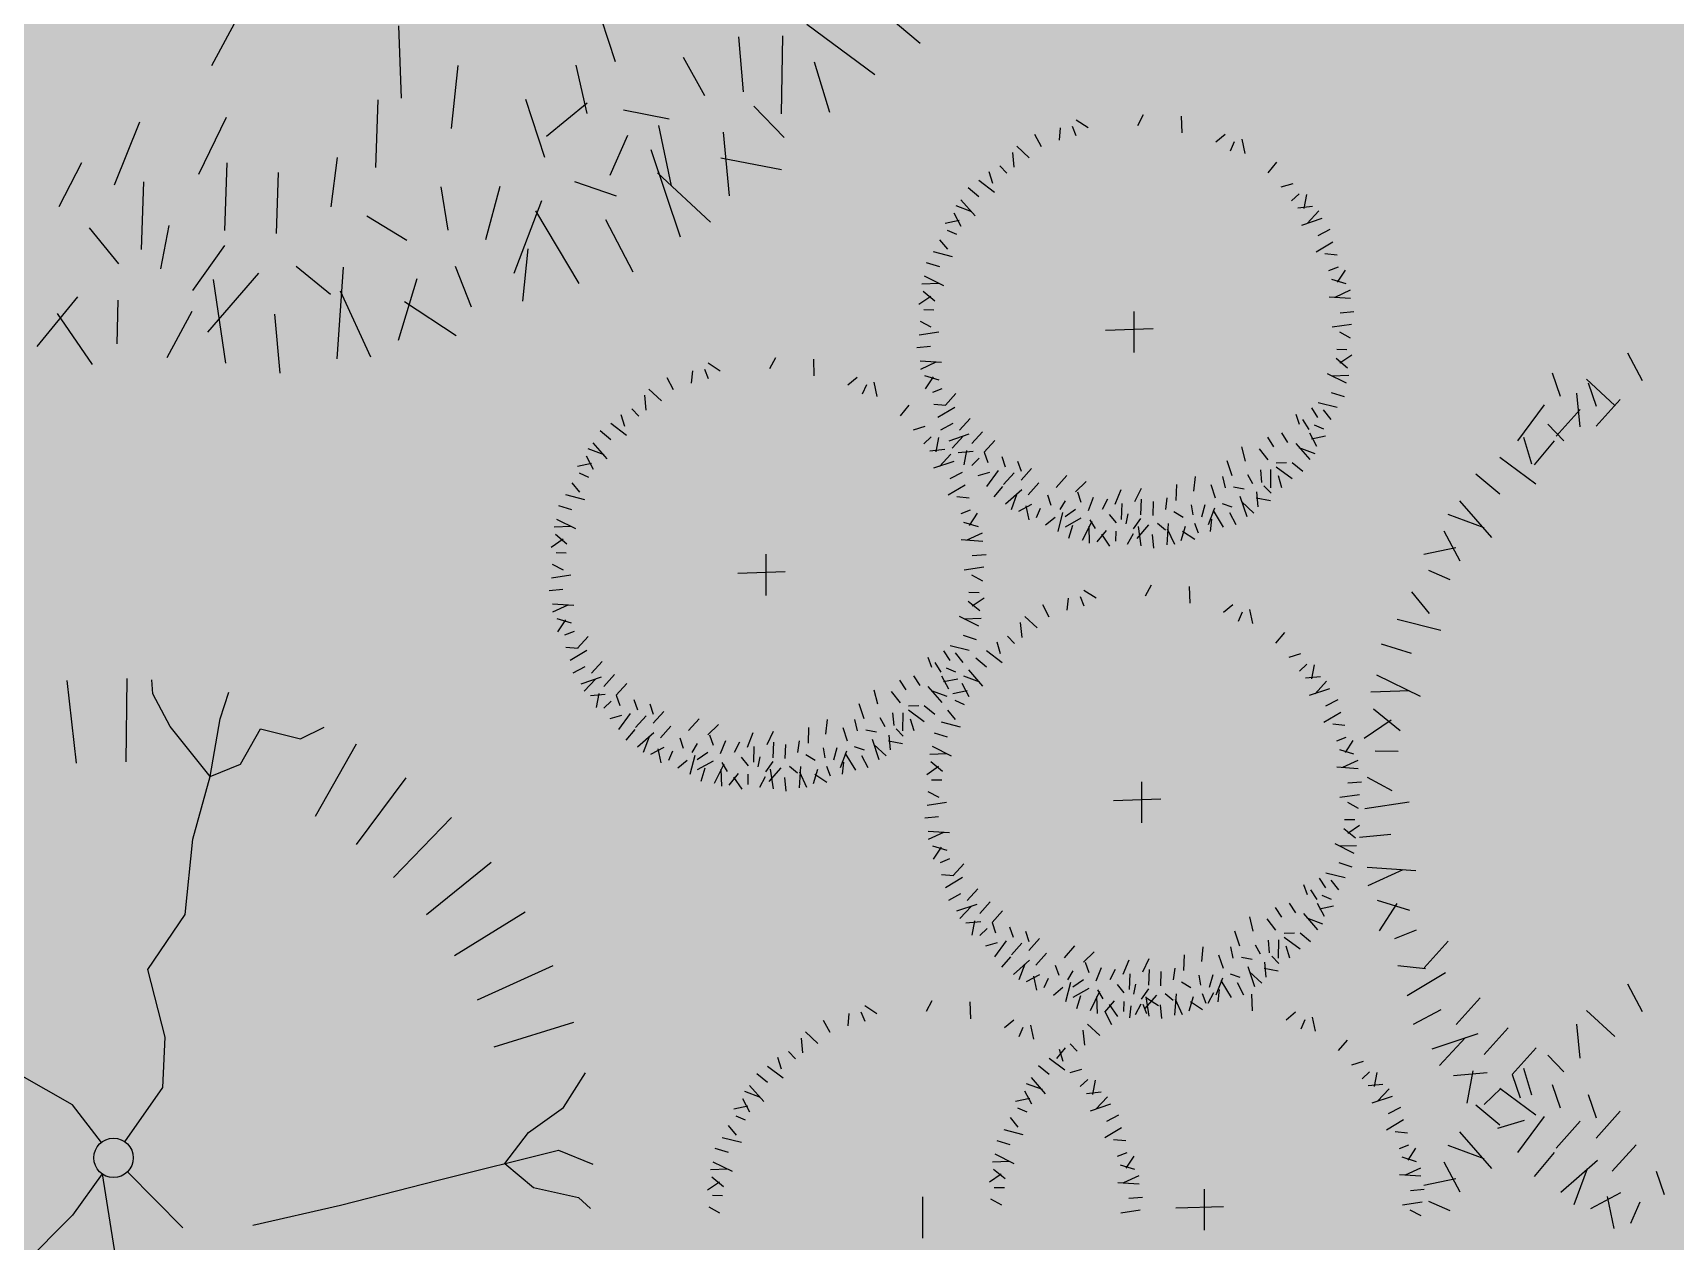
# Model space of a CAD drawing. Header units: millimetres. Extents: x 216896 to 446004, y 63591 to 243769.
# Drawn here: x 310579 to 312055, y 201719 to 202805 of the extents above; entities that cross this region are included whole.
import ezdxf

# ---------------------------------------------------------------- set-up
doc = ezdxf.new("R2010")
doc.units = ezdxf.units.MM
for name, color, linetype, true_color in [('green', 7, 'Continuous', 0x45e718), ('shadov', 7, 'Continuous', 0x2a3c34), ('trees', 7, 'Continuous', 0x547000)]:
    doc.layers.add(name, color=color, linetype=linetype, true_color=true_color)
doc.layers.add('Stone', color=167, linetype='Continuous', lineweight=0)

# ---------------------------------------------------------------- blocks, each defined once
blk = doc.blocks.new('arbor2')
at = {"color": 0}
for p, q in [((-0.06985, -0.29207), (-0.05269, -0.27386)), ((0.02085, -0.2967), (0.01319, -0.33035)), ((-0.11012, -0.3092), (-0.12953, -0.33497)), ((0.11439, -0.30765), (0.11609, -0.33986)), ((-0.06967, -0.3177), (-0.08934, -0.34047)), ((-0.14175, -0.32061), (-0.1576, -0.33808)), ((0.00227, -0.32822), (-0.00715, -0.35907)), ((0.04319, -0.32237), (0.0325, -0.3505)), ((-0.11549, -0.337), (-0.12491, -0.36784)), ((-0.07495, -0.33855), (-0.08438, -0.3694)), ((0.0975, -0.33672), (0.09658, -0.36029)), ((0.17584, -0.34367), (0.17118, -0.36952)), ((-0.14613, -0.35146), (-0.13714, -0.37173)), ((-0.05247, -0.34928), (-0.06087, -0.37709)), ((-0.02355, -0.34976), (-0.03247, -0.37159)), ((0.07016, -0.34616), (0.07178, -0.37516)), ((0.14787, -0.34621), (0.15296, -0.36655)), ((0.19618, -0.34875), (0.18601, -0.38435)), ((0.20877, -0.34628), (0.23383, -0.37782)), ((0.24236, -0.34598), (0.25855, -0.36893)), ((0.07527, -0.36571), (0.0981, -0.35545)), ((-0.10926, -0.36026), (-0.11845, -0.37912)), ((0.11397, -0.36317), (0.13389, -0.37291)), ((0.20759, -0.36458), (0.20834, -0.3896)), ((0.12814, -0.37455), (0.12648, -0.40389)), ((-0.18471, -0.39961), (-0.15985, -0.38183)), ((-0.0862, -0.37629), (-0.10639, -0.3931)), ((-0.01711, -0.38024), (-0.00173, -0.39621)), ((0.02054, -0.37591), (0.01836, -0.39676)), ((0.09982, -0.39149), (0.11279, -0.37528)), ((0.17438, -0.3774), (0.18439, -0.39559)), ((-0.16157, -0.4147), (-0.17127, -0.38696)), ((-0.14189, -0.3882), (-0.14767, -0.40815)), ((-0.09557, -0.39053), (-0.10014, -0.43054)), ((0.0477, -0.38308), (0.03447, -0.40578)), ((0.08263, -0.38994), (0.10001, -0.40167)), ((0.12157, -0.38472), (0.12433, -0.42838)), ((0.15216, -0.41574), (0.15717, -0.38559)), ((-0.07389, -0.39327), (-0.10456, -0.414)), ((-0.05572, -0.39468), (-0.0434, -0.41165)), ((0.06507, -0.39482), (0.04334, -0.42479)), ((0.14019, -0.42544), (0.12181, -0.39623)), ((0.1792, -0.41005), (0.15272, -0.39729)), ((-0.10934, -0.40263), (-0.1265, -0.42084)), ((-0.03427, -0.40081), (-0.04843, -0.44221)), ((0.061, -0.39867), (0.07209, -0.43739)), ((-0.0716, -0.41406), (-0.07638, -0.44174)), ((-0.03265, -0.44556), (-0.03846, -0.41153)), ((0.01732, -0.41425), (0.01961, -0.4349)), ((0.09215, -0.41124), (0.09833, -0.43864)), ((-0.01788, -0.44118), (-0.00172, -0.41524)), ((0.05291, -0.41513), (0.04402, -0.43852)), ((0.00928, -0.44626), (-0.0103, -0.42435))]:
    blk.add_line(p, q, dxfattribs=at)

msp = doc.modelspace()

# ---------------------------------------------------------------- hatches: boundary and pattern name
at = {"layer": 'shadov', "ltscale": 0.1}
h = msp.add_hatch(dxfattribs=at)
h.set_pattern_fill('DOTS', color=256, scale=0.001)
h.paths.add_polyline_path([(301407.1, 217899.8), (312801.2, 225349), (312801.2, 212348), (312876.2, 207772.5), (312801.2, 178300), (309333.4, 178300), (309333.4, 168225), (331284.9, 168225), (319890.8, 160775.8), (297939.4, 160775.8), (297939.4, 170850.8), (301375.7, 173101.6)])
at = {"layer": 'Stone', "lineweight": 0}
h = msp.add_hatch(dxfattribs=at)
h.set_pattern_fill('GRAVEL,_O', color=256, scale=75, angle=30)
h.set_pattern_definition([(258.0128, (293194.72, 204320.65), (-4625.7278, -22468.0303), [256.29, -25372.875]), (214.9697, (293141.49, 204069.95), (18844.87948, 13079.78524), [439.804, -43540.5]), (162.5104, (292781.09, 203817.88), (26975.2822, -8622.587), [310.11, -30701.025]), (297.2737, (292375.8, 203033.96), (-17400.22264, 33948.05313), [400.504, -39649.8]), (322.8337, (292559.33, 202677.98), (-19678.9219, 15034.83847), [392.725, -38879.85]), (27.2737, (292872.28, 202440.72), (-33948.05313, -17400.22264), [400.504, -39649.8]), (67.6942, (293228.26, 202624.25), (-11922.14117, -28880.27706), [529.645, -52434.825]), (102.2553, (293429.29, 203114.26), (-9406.53422, 42962.64854), [500.04, -49503.975]), (151.4296, (293323.15, 203602.905), (-25580.716, 13827.09193), [401.86, -39784.125]), (205.2364, (292970.22, 203795.09), (19100.0391, 8827.7289), [458.785, -22480.425]), (252.3974, (292555.224, 203599.486), (-9319.85496, -29577.53907), [593.31, -58737.6]), (168.8141, (294018.6, 203960.43), (-17263.4326, 3231.1594), [202.5, -20047.95]), (201.4692, (293819.95, 203999.72), (23352.0912, 9082.916), [385.26, -38140.95]), (255, (293461.4, 203858.7), (952.5, -1649.78), [269.41, -2424.67]), (233.1986, (293231.63, 203990), (6343.9114, 8062.0873), [145.08, -14362.95]), (321.8014, (293144.72, 203873.84), (-4507.2814, 3996.8377), [205.17, -10053.6]), (60.9638, (293305.96, 203746.96), (3044.3285, 6157.0563), [333.24, -10774.73]), (191.565, (293467.7, 204038.3), (4252.057, 255.225), [240.97, -5783.17]), (46.3895, (292187.85, 203321.39), (13640.299, 14474.33014), [337.566, -33419.1]), (100.3462, (292420.69, 203565.8), (3878.39, -21957.52606), [283.2, -28036.65]), (323.1986, (293277.2, 204368.28), (-8062.0873, 6343.9114), [290.16, -14217.9]), (13.6105, (293509.54, 204194.46), (-19355.2871, -4575.68037), [337.566, -33419.1]), (9.444, (292778.4, 202298.53), (-10153.8999, -1462.9531), [325.53, -15950.775]), (324.7751, (293099.52, 202351.94), (-18726.3679, 13385.065), [272.754, -27002.7]), (96.8014, (294246.2, 202728.02), (-1462.9448, 10153.9281), [290.16, -14217.9]), (47.354, (294211.84, 203016.14), (-17637.12603, -18981.6043), [319.34, -31614.3]), (99.444, (293437.81, 202261.3), (1462.9531, -10153.8999), [162.76, -16113.6]), (131.3099, (294147.2, 202670.87), (-5459.758, 5646.597), [97.14, -9616.5]), (195.9638, (294083.1, 202743.84), (5901.837, 1207.7265), [392.73, -7461.79]), (216.009, (293705.51, 202635.82), (15545.26184, 11174.7605), [363.95, -36031.05]), (333.69, (293391.7, 203598.5), (-3554.777, 2347.053), [274.74, -6593.84]), (23.1572, (293637.97, 203476.71), (29951.25283, 12892.93513), [479.67, -47487]), (90.9454, (294079, 203665.34), (68.3859, -15358.4124), [196.13, -19417.05]), (120, (294075.8, 203861.4), (-2602.28, 697.28), [114.3, -1790.7]), (150.2564, (293643.94, 202666.27), (13266.5962, -7738.451), [264.65, -26200.425]), (78.0128, (293414.16, 202797.57), (4625.7278, 22468.0303), [512.58, -25116.6]), (30, (293520.6, 203299), (697.28, 2602.28), [495.3, -1409.7]), (355.3048, (293949.56, 203546.62), (-23165.256, 2023.46636), [301.21, -29819.475]), (284.0546, (294249.76, 203521.97), (2160.2265, -7551.6317), [277.37, -13591.275]), (237.646, (294317.12, 203252.9), (-21820.7725, -34595.28796), [451.61, -44709.375]), (205.4261, (294075.44, 202871.4), (-22399.61946, -10732.73244), [477.77, -47299.35]), (205.4261, (294075.44, 202871.4), (-22399.61946, -10732.73244), [477.77, -47299.35])])
h.paths.add_polyline_path([(298740.9, 216074), (298740.9, 219573.5), (296423.5, 219573.5), (292959.4, 217573.5), (301959.4, 201985.1), (311983.5, 207772.5), (311983.5, 216074)])
edge = h.paths.add_edge_path(flags=16)
edge.add_line((299617, 210425), (299617, 210425))
edge.add_line((299617, 210425), (299533.3, 210293.2))
edge.add_line((299533.3, 210293.2), (299395.4, 210189.4))
edge.add_line((299395.4, 210189.4), (299164.9, 210115.8))
edge.add_line((299164.9, 210115.8), (298917.4, 210134.7))
edge.add_line((298917.4, 210134.7), (298745.5, 210229.1))
edge.add_line((298745.5, 210229.1), (298657.9, 210304.6))
edge.add_line((298657.9, 210304.6), (298570.9, 210423.5))
edge.add_line((298570.9, 210423.5), (298501.4, 210598.7))
edge.add_line((298501.4, 210598.7), (298490.2, 210784))
edge.add_line((298490.2, 210784), (298522.5, 210935.3))
edge.add_line((298522.5, 210935.3), (298606.3, 211097.6))
edge.add_line((298606.3, 211097.6), (298758.2, 211233.6))
edge.add_line((298758.2, 211233.6), (298933.7, 211312.1))
edge.add_line((298933.7, 211312.1), (299124, 211336.2))
edge.add_line((299124, 211336.2), (299313.1, 211295.9))
edge.add_line((299313.1, 211295.9), (299430.9, 211234.9))
edge.add_line((299430.9, 211234.9), (299509.9, 211167))
edge.add_line((299509.9, 211167), (299599.9, 211071.4))
edge.add_line((299599.9, 211071.4), (299617, 211025))
edge.add_line((299617, 211025), (302569.4, 212729.6))
edge.add_line((302569.4, 212729.6), (303536.7, 211228.2))
edge.add_arc((303862.2, 210724.2), 600, 30, 122.8622, ccw=False)
edge.add_line((304381.9, 211024.2), (307334.3, 212728.7))
edge.add_line((307334.3, 212728.7), (308301.4, 211228.5))
edge.add_arc((308626.5, 210724.2), 600, -150.0005, 122.8086, ccw=False)
edge.add_line((308106.9, 210424.2), (305520.8, 210424.2))
edge.add_line((305520.8, 210424.2), (302620.4, 208749.6))
edge.add_line((302620.4, 208749.6), (301653, 210425))
edge.add_line((301653, 210425), (299617, 210425))

# ---------------------------------------------------------------- linework, layer by layer
at = {"layer": 'green'}
for p, q in [((311516.6, 202726.6), (311527.4, 202719.5)), ((311572, 202721.5), (311577.2, 202731.2)), ((311611.1, 202729.9), (311611.7, 202714.7)), ((311485.4, 202702.2), (311479.6, 202713.2)), ((311501.6, 202708.3), (311502.7, 202719.3)), ((311516.8, 202712), (311513.5, 202720.5)), ((311642.1, 202706.7), (311650.6, 202713.7)), ((311459.4, 202697.3), (311460.7, 202683.9)), ((311463.3, 202702.8), (311474.5, 202692.5)), ((311655.4, 202698.6), (311659.1, 202707)), ((311665.5, 202709), (311668.2, 202696.3)), ((311454.3, 202678.5), (311447.9, 202685.1)), ((311689.3, 202678.9), (311697.2, 202688.4)), ((311443.2, 202661.3), (311429, 202671.9)), ((311441.6, 202669.2), (311438.5, 202679.8)), ((311701.1, 202666.3), (311711.7, 202669.4)), ((311425.8, 202640.2), (311413.1, 202654.7)), ((311429, 202657.4), (311419.5, 202665.3)), ((311710.4, 202653.6), (311717, 202660)), ((311723.7, 202659.4), (311721.3, 202646.7)), ((311406.8, 202642.9), (311413.1, 202631)), ((311408.4, 202649.5), (311422.6, 202644.2)), ((311729.2, 202648.5), (311715.8, 202647.2)), ((311719.5, 202632), (311737.7, 202638.2)), ((311734.7, 202644.6), (311724.4, 202633.4)), ((311398.9, 202633.6), (311411.6, 202636.3)), ((311409.3, 202623.5), (311401, 202627.2)), ((311734.1, 202622.5), (311745.1, 202628.3)), ((311401.2, 202610.2), (311394.2, 202618.7)), ((311732.3, 202607.9), (311747.5, 202617)), ((311394, 202594.4), (311382.2, 202598)), ((311405.6, 202603.5), (311388.5, 202607.8)), ((311740.2, 202606.3), (311751.2, 202605.2)), ((311743.9, 202591.1), (311752.4, 202594.4)), ((311378, 202579.2), (311393.2, 202579.8)), ((311397.6, 202577.3), (311380.4, 202585.9)), ((311759.4, 202579.2), (311746.5, 202583.1)), ((311758.5, 202591.3), (311751.4, 202580.5)), ((311375.3, 202560.9), (311386, 202568.2)), ((311379.1, 202572.5), (311389.5, 202563.9)), ((311744.1, 202567.6), (311763.3, 202566.3)), ((311762.9, 202573.4), (311749.1, 202567)), ((311388.8, 202555.6), (311379.7, 202555.8)), ((311568.4, 202554.4), (311568.4, 202517.5)), ((311754, 202553.2), (311766.3, 202554.4)), ((311393.1, 202535.6), (311375.6, 202533)), ((311386.4, 202540.1), (311376.7, 202545.3)), ((311585.8, 202538.6), (311543.1, 202537.3)), ((311746.7, 202540.4), (311764.2, 202543)), ((311753.4, 202535.9), (311763.1, 202530.7)), ((311385.8, 202522.8), (311373.5, 202521.6)), ((311751, 202520.4), (311760.1, 202520.2)), ((311185.9, 202508.2), (311196.7, 202501.1)), ((311241.3, 202503.2), (311246.5, 202512.9)), ((311280.4, 202511.5), (311280.9, 202496.4)), ((311395.7, 202508.4), (311376.5, 202509.7)), ((311376.9, 202502.6), (311390.7, 202509)), ((311760.7, 202503.5), (311750.3, 202512.1)), ((311764.5, 202515.1), (311753.8, 202507.8)), ((311154.7, 202483.9), (311148.9, 202494.8)), ((311170.9, 202490), (311172, 202501)), ((311186.1, 202493.7), (311182.8, 202502.2)), ((311311.3, 202488.4), (311319.9, 202495.4)), ((311334.8, 202490.7), (311337.5, 202478)), ((311380.4, 202496.8), (311393.3, 202492.9)), ((311381.3, 202484.7), (311388.4, 202495.5)), ((311742.2, 202498.7), (311759.4, 202490.1)), ((311761.8, 202496.8), (311746.6, 202496.2)), ((311128.6, 202479), (311129.9, 202465.6)), ((311132.6, 202484.5), (311143.8, 202474.1)), ((311324.7, 202480.2), (311328.4, 202488.6)), ((311395.9, 202484.9), (311387.4, 202481.6)), ((311408.6, 202480.6), (311399.1, 202470)), ((311745.8, 202481.6), (311757.6, 202478)), ((311110.9, 202450.9), (311107.7, 202461.5)), ((311123.6, 202460.1), (311117.2, 202466.7)), ((311358.6, 202460.6), (311366.5, 202470.1)), ((311399.6, 202469.7), (311388.6, 202470.8)), ((311407.5, 202468.1), (311392.3, 202459)), ((311714, 202462.1), (311717.2, 202452.9)), ((311728.1, 202467.7), (311733.7, 202459)), ((311734.2, 202472.5), (311751.3, 202468.2)), ((311738.6, 202465.8), (311745.6, 202457.3)), ((311098.2, 202439), (311088.7, 202447)), ((311112.5, 202443), (311098.2, 202453.5)), ((311370.4, 202447.9), (311381, 202451.1)), ((311405.7, 202453.5), (311394.7, 202447.7)), ((311421.3, 202458.2), (311411.8, 202447.6)), ((311432.3, 202446.3), (311422.8, 202435.8)), ((311720.2, 202457.1), (311725.8, 202448.4)), ((311730.5, 202452.5), (311738.9, 202448.8)), ((311095.1, 202421.9), (311082.4, 202436.4)), ((311379.7, 202435.3), (311386.3, 202441.6)), ((311393, 202441.1), (311390.6, 202428.3)), ((311420.3, 202444), (311402.1, 202437.8)), ((311405.1, 202431.4), (311415.4, 202442.6)), ((311443.4, 202438.4), (311433.9, 202427.9)), ((311665.4, 202432.8), (311668.6, 202419.9)), ((311688.6, 202441.3), (311694.2, 202432.6)), ((311701.2, 202445.3), (311706.8, 202436.5)), ((311714, 202435.8), (311726.7, 202421.3)), ((311731.4, 202426.5), (311717.2, 202431.8)), ((311733, 202433.1), (311726.7, 202445)), ((311740.9, 202442.4), (311728.3, 202439.7)), ((311068.2, 202415.3), (311080.8, 202417.9)), ((311076.1, 202424.5), (311082.4, 202412.7)), ((311077.7, 202431.1), (311091.9, 202425.9)), ((311398.5, 202430.2), (311385.1, 202428.9)), ((311388.8, 202413.7), (311407, 202419.8)), ((311404, 202426.2), (311393.7, 202415.1)), ((311410.6, 202427.5), (311424, 202428.8)), ((311416.1, 202416.6), (311418.5, 202429.3)), ((311429.4, 202422.4), (311422.8, 202416)), ((311433.9, 202427.9), (311437.1, 202418.6)), ((311449.7, 202423.9), (311452.9, 202414.7)), ((311464, 202419.9), (311467.1, 202410.7)), ((311652.1, 202420.3), (311656.5, 202406.8)), ((311681.1, 202431), (311689, 202421)), ((311696.6, 202418.4), (311705.9, 202418.5)), ((311710.8, 202418.6), (311720.3, 202410.7)), ((311078.6, 202405.2), (311070.2, 202408.9)), ((311403.4, 202404.2), (311414.4, 202409.9)), ((311438.7, 202409.7), (311428.1, 202406.6)), ((311446.6, 202411.3), (311436, 202397.1)), ((311460.8, 202409.4), (311451.3, 202398.8)), ((311476.6, 202413.3), (311467.1, 202402.8)), ((311508.3, 202406.8), (311498.8, 202396.2)), ((311623.5, 202406), (311622.2, 202392.8)), ((311648.2, 202406.1), (311650.5, 202395.9)), ((311670.7, 202407.8), (311675.2, 202399.7)), ((311682.3, 202412), (311683.3, 202400.5)), ((311691.5, 202412.2), (311691.3, 202395.9)), ((311696.6, 202414.7), (311710.8, 202404.1)), ((311698.2, 202406.8), (311701.3, 202396.2)), ((311074.9, 202385.1), (311057.7, 202389.4)), ((311070.4, 202391.8), (311063.5, 202400.4)), ((311401.6, 202389.5), (311416.8, 202398.6)), ((311409.5, 202388), (311420.5, 202386.8)), ((311450.5, 202397.1), (311442.6, 202387.6)), ((311467.7, 202393.9), (311453.2, 202381.2)), ((311458.4, 202376.5), (311463.7, 202390.7)), ((311483, 202400.2), (311473.5, 202389.6)), ((311490.9, 202389.6), (311494, 202380.4)), ((311525.7, 202401.5), (311516.2, 202392.2)), ((311517.8, 202392.2), (311521, 202383)), ((311532, 202387), (311527.3, 202375.1)), ((311556.8, 202394.1), (311551.5, 202380.9)), ((311575, 202395.1), (311569.2, 202383.2)), ((311606.8, 202398.8), (311606.3, 202384.6)), ((311637.7, 202398.9), (311641.7, 202386.8)), ((311658.2, 202396.7), (311667.8, 202394.8)), ((311663.9, 202388.4), (311670.1, 202370.2)), ((311680.4, 202378.7), (311679.1, 202392.1)), ((311685.5, 202397.5), (311691.9, 202390.9)), ((311063.3, 202376), (311051.5, 202379.7)), ((311413.2, 202372.7), (311421.7, 202376.1)), ((311427.7, 202373), (311420.6, 202362.1)), ((311465, 202374.9), (311476.9, 202381.2)), ((311474.3, 202367), (311471.6, 202379.7)), ((311484.4, 202377.4), (311480.7, 202369)), ((311504.4, 202373.7), (311500.1, 202356.6)), ((311506.7, 202384.3), (311502, 202376.4)), ((311516.2, 202376.4), (311506.7, 202369.8)), ((311544.7, 202385.7), (311539.9, 202376.4)), ((311557.7, 202381.7), (311557.2, 202367.5)), ((311563, 202372.5), (311561.3, 202363.4)), ((311575.1, 202385.6), (311574.6, 202371.5)), ((311585.9, 202383.6), (311585.5, 202370.9)), ((311598.2, 202386.7), (311596.9, 202376.4)), ((311604.5, 202374.5), (311612.8, 202369.5)), ((311620, 202380.6), (311621.4, 202371.5)), ((311632.3, 202380.7), (311629.3, 202369.5)), ((311641, 202377.7), (311635.2, 202362.5)), ((311639.8, 202375.6), (311648.9, 202360.4)), ((311648, 202381.7), (311656.7, 202378.7)), ((311654.4, 202373.8), (311660.2, 202362.8)), ((311676.5, 202373.2), (311665.3, 202383.5)), ((311691.3, 202384.2), (311678.6, 202386.6)), ((311047.3, 202360.8), (311062.5, 202361.4)), ((311066.9, 202359), (311049.7, 202367.5)), ((311428.7, 202360.8), (311415.8, 202364.7)), ((311497.7, 202369.3), (311489.2, 202362.3)), ((311521, 202368.5), (311506.7, 202360.6)), ((311513.5, 202362.1), (311509.9, 202350.3)), ((311530.6, 202365.7), (311522, 202348.5)), ((311528.7, 202346.1), (311528.2, 202361.3)), ((311528.9, 202367.2), (311533.6, 202359.3)), ((311535.4, 202347.2), (311544, 202357.6)), ((311546.3, 202372), (311552.5, 202364.5)), ((311574.6, 202368.3), (311568, 202358.9)), ((311581.8, 202362.5), (311571.1, 202350.2)), ((311572.3, 202361.2), (311574.9, 202343.7)), ((311589.7, 202364), (311596.9, 202358.2)), ((311599.5, 202363.8), (311598.2, 202344.6)), ((311605.3, 202345), (311598.9, 202358.8)), ((311611.1, 202348.5), (311615, 202361.4)), ((311623, 202364), (311626.3, 202355.5)), ((311638.2, 202367.7), (311637.1, 202356.7)), ((311044.6, 202342.6), (311055.3, 202349.9)), ((311048.4, 202354.1), (311058.8, 202345.6)), ((311413.4, 202349.3), (311432.6, 202348)), ((311432.2, 202355.1), (311418.4, 202348.7)), ((311547, 202343.4), (311539.7, 202354.1)), ((311552.3, 202356.9), (311552.1, 202347.8)), ((311567.8, 202354.5), (311562.6, 202344.8)), ((311585.1, 202353.9), (311586.3, 202341.6)), ((311623.2, 202349.4), (311612.4, 202356.5)), ((311058.1, 202337.2), (311049, 202337.4)), ((311237.7, 202336.1), (311237.7, 202299.2)), ((311423.3, 202334.9), (311435.6, 202336)), ((311062.4, 202317.3), (311044.9, 202314.7)), ((311055.7, 202321.8), (311046, 202327)), ((311255.1, 202320.3), (311212.4, 202319)), ((311416, 202322), (311433.5, 202324.7)), ((311422.7, 202317.6), (311432.4, 202312.3)), ((311055.1, 202304.4), (311042.8, 202303.3)), ((311420.3, 202302.1), (311429.4, 202301.9)), ((311523.6, 202304), (311534.5, 202296.9)), ((311579, 202298.9), (311584.3, 202308.6)), ((311618.1, 202307.3), (311618.7, 202292.1)), ((311065, 202290.1), (311045.8, 202291.4)), ((311046.2, 202284.3), (311060, 202290.6)), ((311430, 202285.2), (311419.6, 202293.7)), ((311433.8, 202296.7), (311423.1, 202289.5)), ((311492.4, 202279.6), (311486.7, 202290.6)), ((311508.6, 202285.8), (311509.8, 202296.7)), ((311523.9, 202289.4), (311520.6, 202298)), ((311649.1, 202284.2), (311657.6, 202291.1)), ((311662.5, 202276), (311666.1, 202284.4)), ((311672.6, 202286.4), (311675.2, 202273.8)), ((311049.7, 202278.5), (311062.6, 202274.6)), ((311050.6, 202266.4), (311057.7, 202277.2)), ((311411.4, 202280.4), (311428.7, 202271.8)), ((311431.1, 202278.5), (311415.9, 202277.9)), ((311466.4, 202274.7), (311467.7, 202261.3)), ((311470.4, 202280.2), (311481.5, 202269.9)), ((311065.2, 202266.6), (311056.6, 202263.3)), ((311077.9, 202262.3), (311068.4, 202251.7)), ((311403.4, 202254.2), (311420.6, 202249.9)), ((311415.1, 202263.3), (311426.9, 202259.6)), ((311448.7, 202246.7), (311445.5, 202257.2)), ((311461.3, 202255.9), (311455, 202262.5)), ((311696.3, 202256.4), (311704.2, 202265.8)), ((311068.8, 202251.4), (311057.9, 202252.5)), ((311076.8, 202249.8), (311061.6, 202240.7)), ((311090.5, 202239.8), (311081, 202229.3)), ((311383.3, 202243.8), (311386.5, 202234.6)), ((311397.4, 202249.3), (311403, 202240.6)), ((311407.9, 202247.5), (311414.9, 202239)), ((311436, 202234.8), (311426.5, 202242.7)), ((311450.2, 202238.7), (311436, 202249.3)), ((311708.2, 202243.7), (311718.7, 202246.9)), ((310663.2, 202224.6), (310662.2, 202149.7)), ((311075, 202235.1), (311064, 202229.4)), ((311089.6, 202225.7), (311071.3, 202219.5)), ((311101.6, 202228), (311092.1, 202217.4)), ((311370.5, 202226.9), (311376.1, 202218.2)), ((311389.5, 202238.8), (311395.1, 202230.1)), ((311402.3, 202214.8), (311396, 202226.7)), ((311399.8, 202234.1), (311408.1, 202230.5)), ((311415.4, 202226.9), (311429.7, 202221.6)), ((311432.8, 202217.7), (311420.2, 202232.2)), ((311717.4, 202231), (311724, 202237.4)), ((311736.2, 202226), (311722.9, 202224.7)), ((311730.7, 202236.8), (311728.3, 202224.1)), ((310609.1, 202222.7), (310617.5, 202148.3)), ((310686.4, 202210.7), (310685.5, 202223.4)), ((310702.2, 202181.4), (310686.4, 202210.7)), ((310747.2, 202188.2), (310754.9, 202212.1)), ((311074.4, 202213.1), (311084.7, 202224.2)), ((311079.9, 202209.1), (311093.3, 202210.4)), ((311085.4, 202198.3), (311087.8, 202211)), ((311112.7, 202220.1), (311103.2, 202209.5)), ((311334.6, 202214.4), (311337.9, 202201.6)), ((311350.4, 202212.7), (311358.3, 202202.6)), ((311357.8, 202223), (311363.5, 202214.2)), ((311383.3, 202217.4), (311396, 202202.9)), ((311400.7, 202208.2), (311386.5, 202213.5)), ((311410.2, 202224), (311397.5, 202221.4)), ((311405.9, 202211.1), (311418.6, 202213.7)), ((311413.8, 202220.3), (311420.2, 202208.4)), ((311726.5, 202209.4), (311744.8, 202215.6)), ((311741.7, 202222), (311731.4, 202210.8)), ((311098.7, 202204), (311092.1, 202197.7)), ((311103.2, 202209.5), (311106.4, 202200.3)), ((311119, 202205.6), (311122.2, 202196.3)), ((311133.3, 202201.6), (311136.4, 202192.4)), ((311145.9, 202195), (311136.4, 202184.5)), ((311321.4, 202202), (311325.8, 202188.5)), ((311365.9, 202200), (311375.1, 202200.2)), ((311365.9, 202196.3), (311380.1, 202185.8)), ((311380.1, 202200.3), (311389.6, 202192.4)), ((311408.2, 202187.6), (311401.2, 202196.1)), ((311416.4, 202200.9), (311408, 202204.6)), ((311741.2, 202199.9), (311752.1, 202205.7)), ((310738.2, 202136.4), (310702.2, 202181.4)), ((310738.2, 202136.4), (310747.2, 202188.2)), ((310819.3, 202170.2), (310840.7, 202180.9)), ((311107.9, 202191.4), (311097.4, 202188.2)), ((311115.8, 202193), (311105.3, 202178.7)), ((311130.1, 202191.1), (311120.6, 202180.5)), ((311152.3, 202181.8), (311142.8, 202171.3)), ((311177.6, 202188.4), (311168.1, 202177.9)), ((311195, 202183.1), (311185.5, 202173.9)), ((311276.1, 202180.5), (311275.6, 202166.3)), ((311292.8, 202187.6), (311291.4, 202174.5)), ((311307, 202180.6), (311310.9, 202168.5)), ((311317.5, 202187.7), (311319.8, 202177.6)), ((311340, 202189.4), (311344.5, 202181.4)), ((311351.6, 202193.7), (311352.6, 202182.2)), ((311360.8, 202193.8), (311360.5, 202177.6)), ((311367.5, 202188.4), (311370.6, 202177.9)), ((311412.7, 202180.9), (311395.5, 202185.2)), ((311739.4, 202185.3), (311754.6, 202194.4)), ((311747.3, 202183.7), (311758.2, 202182.6)), ((310765.2, 202147.6), (310783.3, 202179.2)), ((310783.3, 202179.2), (310819.3, 202170.2)), ((310869.3, 202165.5), (310832.4, 202100.4)), ((311119.8, 202178.7), (311111.9, 202169.2)), ((311136.9, 202175.6), (311122.4, 202162.9)), ((311127.7, 202158.2), (311133, 202172.4)), ((311160.2, 202171.3), (311163.3, 202162)), ((311176, 202166), (311171.2, 202158.1)), ((311187.1, 202173.9), (311190.2, 202164.7)), ((311201.3, 202168.6), (311196.6, 202156.8)), ((311214, 202167.3), (311209.2, 202158.1)), ((311226.1, 202175.8), (311220.8, 202162.6)), ((311244.3, 202176.8), (311238.5, 202164.8)), ((311244.4, 202167.3), (311243.9, 202153.1)), ((311267.5, 202168.4), (311266.2, 202158.1)), ((311327.5, 202178.4), (311337.1, 202176.5)), ((311333.2, 202170.1), (311339.3, 202151.8)), ((311360.6, 202165.9), (311347.9, 202168.3)), ((311349.7, 202160.4), (311348.4, 202173.7)), ((311354.8, 202179.2), (311361.1, 202172.6)), ((311401, 202171.8), (311389.2, 202175.4)), ((311751, 202168.5), (311759.5, 202171.8)), ((311765.5, 202168.7), (311758.4, 202157.9)), ((311134.3, 202156.6), (311146.2, 202162.9)), ((311143.5, 202148.7), (311140.9, 202161.3)), ((311153.6, 202159.1), (311150, 202150.7)), ((311167, 202150.9), (311158.5, 202144)), ((311173.7, 202155.4), (311169.4, 202138.2)), ((311185.5, 202158.1), (311176, 202151.5)), ((311215.6, 202153.7), (311221.8, 202146.1)), ((311227, 202163.3), (311226.5, 202149.2)), ((311232.3, 202154.2), (311230.5, 202145.1)), ((311255.2, 202165.3), (311254.8, 202152.5)), ((311273.7, 202156.2), (311282.1, 202151.1)), ((311289.3, 202162.3), (311290.7, 202153.2)), ((311301.6, 202162.3), (311298.6, 202151.2)), ((311310.3, 202159.3), (311304.5, 202144.1)), ((311309, 202157.2), (311318.2, 202142)), ((311317.2, 202163.4), (311326, 202160.4)), ((311323.7, 202155.4), (311329.5, 202144.5)), ((311345.7, 202154.9), (311334.6, 202165.2)), ((311385.1, 202156.6), (311400.2, 202157.2)), ((311404.7, 202154.7), (311387.4, 202163.3)), ((311766.4, 202156.6), (311753.6, 202160.5)), ((311770, 202150.8), (311756.2, 202144.5)), ((310722.5, 202080.1), (310738.2, 202136.4)), ((310738.2, 202136.4), (310765.2, 202147.6)), ((311190.2, 202150.2), (311176, 202142.3)), ((311182.8, 202143.8), (311179.2, 202132)), ((311199.9, 202147.4), (311191.3, 202130.2)), ((311198, 202127.8), (311197.4, 202143)), ((311198.1, 202148.9), (311202.9, 202140.9)), ((311204.7, 202128.8), (311213.2, 202139.2)), ((311221.6, 202138.6), (311221.4, 202129.4)), ((311237.1, 202136.1), (311231.9, 202126.5)), ((311243.9, 202150), (311237.3, 202140.5)), ((311251.1, 202144.2), (311240.4, 202131.9)), ((311241.6, 202142.9), (311244.2, 202125.3)), ((311259, 202145.6), (311266.1, 202139.8)), ((311268.8, 202145.5), (311267.5, 202126.3)), ((311274.6, 202126.6), (311268.2, 202140.4)), ((311280.4, 202130.2), (311284.3, 202143)), ((311292.5, 202131.1), (311281.7, 202138.2)), ((311292.2, 202145.6), (311295.6, 202137.1)), ((311307.5, 202149.3), (311306.4, 202138.4)), ((311382.3, 202138.3), (311393, 202145.6)), ((311386.1, 202149.9), (311396.5, 202141.3)), ((311751.1, 202145), (311770.3, 202143.7)), ((310914.1, 202135.3), (310869.4, 202075.3)), ((311216.3, 202125.1), (311209, 202135.8)), ((311254.4, 202135.6), (311255.6, 202123.3)), ((311393.4, 202117.5), (311383.7, 202122.7)), ((311395.8, 202133), (311386.7, 202133.2)), ((311575.5, 202131.8), (311575.5, 202094.9)), ((311761, 202130.7), (311773.3, 202131.8)), ((311400.1, 202113), (311382.6, 202110.4)), ((311592.9, 202116), (311550.1, 202114.7)), ((311753.7, 202117.8), (311771.3, 202120.4)), ((311760.5, 202113.3), (311770.1, 202108.1)), ((310954.9, 202099.6), (310903, 202045.7)), ((311392.9, 202100.2), (311380.6, 202099)), ((311758, 202097.8), (311767.2, 202097.7)), ((311771.5, 202092.5), (311760.8, 202085.2)), ((310715.7, 202012.5), (310722.5, 202080.1)), ((311402.7, 202085.8), (311383.5, 202087.1)), ((311383.9, 202080), (311397.7, 202086.4)), ((311767.8, 202080.9), (311757.4, 202089.5)), ((311387.5, 202074.2), (311400.3, 202070.3)), ((311388.4, 202062.1), (311395.5, 202072.9)), ((311402.9, 202062.4), (311394.4, 202059)), ((311749.2, 202076.1), (311766.4, 202067.5)), ((311768.8, 202074.2), (311753.6, 202073.7)), ((310990.8, 202059.2), (310932.6, 202012.2)), ((311406.6, 202047.1), (311395.6, 202048.2)), ((311415.6, 202058), (311406.1, 202047.5)), ((311741.2, 202050), (311758.4, 202045.7)), ((311752.8, 202059.1), (311764.6, 202055.4)), ((311414.5, 202045.6), (311399.3, 202036.4)), ((311428.3, 202035.6), (311418.8, 202025)), ((311721, 202039.5), (311724.2, 202030.3)), ((311727.2, 202034.5), (311732.9, 202025.8)), ((311735.2, 202045.1), (311740.8, 202036.4)), ((311745.7, 202043.2), (311752.6, 202034.7)), ((311412.7, 202030.9), (311401.8, 202025.1)), ((311427.3, 202021.4), (311409.1, 202015.3)), ((311412.1, 202008.9), (311422.5, 202020)), ((311439.4, 202023.7), (311429.9, 202013.2)), ((311695.6, 202018.7), (311701.2, 202010)), ((311708.3, 202022.7), (311713.9, 202014)), ((311740, 202010.5), (311733.7, 202022.4)), ((311747.9, 202019.8), (311735.3, 202017.1)), ((311737.5, 202029.9), (311745.9, 202026.2)), ((310681.9, 201962.9), (310715.7, 202012.5)), ((311021.4, 202014.5), (310957.7, 201975.2)), ((311417.6, 202004.9), (311431, 202006.2)), ((311423.1, 201994), (311425.5, 202006.7)), ((311450.4, 202015.8), (311441, 202005.3)), ((311441, 202005.3), (311444.1, 201996)), ((311672.4, 202010.2), (311675.6, 201997.4)), ((311688.1, 202008.4), (311696, 201998.4)), ((311721, 202013.2), (311733.7, 201998.7)), ((311738.5, 202003.9), (311724.2, 202009.2)), ((311436.5, 201999.8), (311429.9, 201993.5)), ((311453.6, 201988.7), (311443.1, 201974.5)), ((311456.8, 202001.3), (311459.9, 201992.1)), ((311471, 201997.4), (311474.2, 201988.1)), ((311483.7, 201990.8), (311474.2, 201980.2)), ((311659.1, 201997.8), (311663.5, 201984.3)), ((311689.3, 201989.4), (311690.3, 201977.9)), ((311698.6, 201989.6), (311698.3, 201973.3)), ((311703.6, 201992.1), (311717.9, 201981.5)), ((311703.7, 201995.8), (311712.9, 201995.9)), ((311717.9, 201996), (311727.4, 201988.1)), ((311445.7, 201987.1), (311435.1, 201984)), ((311457.6, 201974.5), (311449.6, 201965)), ((311467.9, 201986.8), (311458.4, 201976.3)), ((311490, 201977.6), (311480.5, 201967)), ((311515.3, 201984.2), (311505.8, 201973.6)), ((311532.7, 201978.9), (311523.2, 201969.7)), ((311613.8, 201976.2), (311613.3, 201962.1)), ((311630.5, 201983.4), (311629.2, 201970.2)), ((311644.7, 201976.3), (311648.7, 201964.2)), ((311655.3, 201983.5), (311657.5, 201973.3)), ((311665.3, 201974.1), (311674.8, 201972.2)), ((311677.7, 201985.2), (311682.2, 201977.1)), ((311692.6, 201974.9), (311698.9, 201968.3)), ((311705.2, 201984.2), (311708.4, 201973.6)), ((310697.7, 201902.1), (310681.9, 201962.9)), ((311046.2, 201966.4), (310978.1, 201935.4)), ((311474.7, 201971.3), (311460.2, 201958.6)), ((311465.5, 201953.9), (311470.7, 201968.1)), ((311497.9, 201967), (311501.1, 201957.8)), ((311513.7, 201961.8), (311509, 201953.8)), ((311524.8, 201969.7), (311528, 201960.4)), ((311539.1, 201964.4), (311534.3, 201952.5)), ((311551.7, 201963.1), (311547, 201953.8)), ((311563.9, 201971.5), (311558.6, 201958.4)), ((311564.8, 201959.1), (311564.3, 201944.9)), ((311582, 201972.5), (311576.3, 201960.6)), ((311582.2, 201963.1), (311581.7, 201948.9)), ((311592.9, 201961.1), (311592.5, 201948.3)), ((311605.3, 201964.1), (311604, 201953.8)), ((311655, 201959.2), (311663.7, 201956.1)), ((311671, 201965.8), (311677.1, 201947.6)), ((311683.5, 201950.6), (311672.4, 201960.9)), ((311698.3, 201961.6), (311685.6, 201964)), ((311687.5, 201956.1), (311686.2, 201969.5)), ((311472.1, 201952.3), (311483.9, 201958.6)), ((311481.3, 201944.4), (311478.7, 201957.1)), ((311491.4, 201954.8), (311487.7, 201946.5)), ((311504.8, 201946.7), (311496.2, 201939.7)), ((311511.5, 201951.2), (311507.2, 201934)), ((311523.2, 201953.8), (311513.7, 201947.2)), ((311528, 201945.9), (311513.7, 201938)), ((311535.9, 201944.6), (311540.6, 201936.7)), ((311553.4, 201949.5), (311559.5, 201941.9)), ((311570, 201949.9), (311568.3, 201940.9)), ((311581.7, 201945.7), (311575, 201936.3)), ((311611.5, 201951.9), (311619.8, 201946.9)), ((311627, 201958), (311628.5, 201948.9)), ((311639.4, 201958.1), (311636.3, 201946.9)), ((311648.1, 201955.1), (311642.3, 201939.9)), ((311645.2, 201945.1), (311644.1, 201934.1)), ((311646.8, 201953), (311655.9, 201937.8)), ((311661.5, 201951.2), (311667.2, 201940.2)), ((311326.6, 201930.7), (311337.4, 201923.6)), ((311382, 201925.6), (311387.2, 201935.3)), ((311421.1, 201934), (311421.7, 201918.8)), ((311520.6, 201939.5), (311516.9, 201927.7)), ((311537.6, 201943.2), (311529.1, 201925.9)), ((311535.8, 201923.5), (311535.2, 201938.7)), ((311542.5, 201924.6), (311551, 201935)), ((311554, 201920.8), (311546.7, 201931.5)), ((311559.4, 201934.3), (311559.2, 201925.2)), ((311564.9, 201919.5), (311566.1, 201930.5)), ((311574.8, 201931.9), (311569.6, 201922.2)), ((311580.2, 201923.2), (311576.8, 201931.7)), ((311588.8, 201939.9), (311578.2, 201927.6)), ((311579.3, 201938.6), (311581.9, 201921.1)), ((311579.9, 201937.7), (311590.8, 201930.6)), ((311592.2, 201931.3), (311593.3, 201919)), ((311596.7, 201941.4), (311603.9, 201935.6)), ((311606.5, 201941.2), (311605.2, 201922)), ((311612.3, 201922.4), (311606, 201936.2)), ((311618.1, 201925.9), (311622, 201938.8)), ((311630.2, 201926.9), (311619.4, 201933.9)), ((311630, 201941.4), (311633.3, 201932.9)), ((311635.3, 201932.7), (311640.5, 201942.4)), ((311674.4, 201941), (311675, 201925.9)), ((311064.7, 201915.5), (310993.2, 201893.3)), ((311295.4, 201906.4), (311289.6, 201917.3)), ((311311.6, 201912.5), (311312.7, 201923.4)), ((311326.9, 201916.2), (311323.5, 201924.7)), ((311452.1, 201910.9), (311460.6, 201917.8)), ((311548.7, 201913.4), (311543, 201924.3)), ((311705.4, 201917.9), (311713.9, 201924.9)), ((311718.8, 201909.8), (311722.4, 201918.1)), ((311728.9, 201920.2), (311731.5, 201907.5)), ((310695.4, 201857.1), (310697.7, 201902.1)), ((311269.4, 201901.4), (311270.7, 201888)), ((311273.4, 201906.9), (311284.5, 201896.6)), ((311465.5, 201902.7), (311469.1, 201911.1)), ((311475.6, 201913.1), (311478.2, 201900.5)), ((311522.7, 201908.5), (311524, 201895.1)), ((311526.7, 201914), (311537.8, 201903.6)), ((311264.3, 201882.6), (311258, 201889.2)), ((311499.3, 201883.1), (311507.2, 201892.6)), ((311504.9, 201880.4), (311501.8, 201891)), ((311517.6, 201889.6), (311511.3, 201896.2)), ((311752.6, 201890.1), (311760.5, 201899.6)), ((311055.7, 201839), (311075.4, 201870.3)), ((311253.2, 201865.5), (311239, 201876)), ((311251.6, 201873.4), (311248.5, 201883.9)), ((311492.3, 201868.6), (311482.8, 201876.5)), ((311506.5, 201872.5), (311492.3, 201883.1)), ((311511.2, 201870.4), (311521.7, 201873.6)), ((311764.5, 201877.5), (311775, 201880.6)), ((311773.7, 201864.8), (311780.3, 201871.1)), ((311787, 201870.6), (311784.6, 201857.9)), ((310614.4, 201841.3), (310567.1, 201868.3)), ((310661.4, 201808.2), (310695.4, 201857.1)), ((311235.8, 201844.4), (311223.1, 201858.9)), ((311239, 201861.5), (311229.5, 201869.4)), ((311471.7, 201860.6), (311486, 201855.4)), ((311489.1, 201851.4), (311476.5, 201865.9)), ((311520.4, 201857.8), (311527, 201864.1)), ((311533.7, 201863.5), (311531.3, 201850.8)), ((311792.5, 201859.7), (311779.2, 201858.4)), ((311798, 201855.7), (311787.7, 201844.6)), ((310640.4, 201807.7), (310614.4, 201841.3)), ((311216.8, 201847), (311223.1, 201835.1)), ((311218.4, 201853.6), (311232.6, 201848.3)), ((311462.2, 201844.8), (311474.9, 201847.5)), ((311470.1, 201854), (311476.5, 201842.2)), ((311539.2, 201852.7), (311525.8, 201851.4)), ((311529.5, 201836.1), (311547.8, 201842.3)), ((311544.7, 201848.7), (311534.4, 201837.6)), ((311782.8, 201843.2), (311801.1, 201849.3)), ((311024.2, 201816.5), (311055.7, 201839)), ((311208.9, 201837.8), (311221.6, 201840.4)), ((311219.3, 201827.7), (311211, 201831.3)), ((311464.5, 201821.3), (311457.5, 201829.9)), ((311472.7, 201834.7), (311464.3, 201838.4)), ((311544.1, 201826.7), (311555.1, 201832.4)), ((311795.7, 201819), (311810.9, 201828.1)), ((311797.5, 201833.7), (311808.4, 201839.4)), ((311003, 201788.7), (311024.2, 201816.5)), ((311215.7, 201807.6), (311198.5, 201811.9)), ((311211.2, 201814.3), (311204.2, 201822.8)), ((311469, 201814.6), (311451.8, 201818.9)), ((311542.3, 201812), (311557.5, 201821.1)), ((311803.6, 201817.5), (311814.5, 201816.3)), ((310943.1, 201773.7), (311051.2, 201800.8)), ((311051.2, 201800.8), (311082.2, 201788)), ((311204, 201798.5), (311192.2, 201802.2)), ((311461, 201788.5), (311443.7, 201797)), ((311457.3, 201805.5), (311445.5, 201809.2)), ((311550.3, 201810.4), (311561.2, 201809.3)), ((311553.9, 201795.2), (311562.5, 201798.5)), ((311807.3, 201802.2), (311815.8, 201805.6)), ((311821.8, 201802.5), (311814.7, 201791.6)), ((311003, 201788.7), (311028.7, 201767)), ((311188, 201783.3), (311203.2, 201783.9)), ((311207.7, 201781.4), (311190.4, 201790)), ((311441.4, 201790.3), (311456.5, 201790.9)), ((311442.4, 201783.6), (311452.8, 201775.1)), ((311569.4, 201783.3), (311556.5, 201787.2)), ((311568.5, 201795.4), (311561.4, 201784.6)), ((311822.7, 201790.3), (311809.8, 201794.3)), ((311826.3, 201784.6), (311812.5, 201778.2)), ((310640.9, 201779.3), (310614.4, 201742.2)), ((310640.9, 201779.3), (310654.9, 201692.6)), ((310663.7, 201781.1), (310713.5, 201730.9)), ((310855.3, 201751.2), (310943.1, 201773.7)), ((311028.7, 201767), (311069.2, 201758)), ((311185.3, 201765.1), (311196, 201772.3)), ((311189.1, 201776.6), (311199.5, 201768.1)), ((311438.6, 201772.1), (311449.3, 201779.4)), ((311452.1, 201766.7), (311443, 201766.9)), ((311554.1, 201771.7), (311573.3, 201770.4)), ((311572.9, 201777.5), (311559.1, 201771.2)), ((311807.4, 201778.8), (311826.6, 201777.5)), ((311069.2, 201758), (311079.9, 201748.2)), ((311198.8, 201759.7), (311189.7, 201759.9)), ((311378.4, 201758.6), (311378.4, 201721.6)), ((311449.7, 201751.3), (311440, 201756.5)), ((311564, 201757.4), (311576.3, 201758.5)), ((311631.8, 201765.6), (311631.8, 201728.7)), ((311810, 201751.6), (311827.6, 201754.2)), ((311817.3, 201764.4), (311829.6, 201765.5)), ((310614.4, 201742.2), (310569.4, 201697.1)), ((310776.5, 201733.2), (310855.3, 201751.2)), ((311196.4, 201744.2), (311186.7, 201749.4)), ((311556.7, 201744.5), (311574.2, 201747.1)), ((311649.2, 201749.8), (311606.4, 201748.5)), ((311816.7, 201747.1), (311826.4, 201741.9))]:
    msp.add_line(p, q, dxfattribs=at)
msp.add_circle((310651.2, 201793.7), 17.7, dxfattribs=at)
at = {"layer": 'trees'}
for p, q in [((312025.7, 202492.1), (312012.6, 202516.9)), ((311944.7, 202499.1), (311951.9, 202478.1)), ((311975.6, 202493.4), (312000.9, 202469.9)), ((311966.6, 202480.9), (311969.5, 202450.5)), ((311977.1, 202490.1), (311984.3, 202469.1)), ((311937.5, 202470.5), (311913.5, 202438.1)), ((311969.9, 202466.1), (311948.3, 202442.2)), ((312005.8, 202475.1), (311984.3, 202451.2)), ((311955, 202438.1), (311940.6, 202453.1)), ((311926.3, 202417.1), (311919.1, 202441.1)), ((311946.5, 202438.1), (311928.5, 202416.5)), ((311929.8, 202399.2), (311897.5, 202423.1)), ((311897.5, 202390.2), (311875.9, 202408.1)), ((311850.7, 202372.2), (311883.1, 202360.2)), ((311890.3, 202351.2), (311861.5, 202384.2)), ((311847.1, 202357.2), (311861.5, 202330.2)), ((311829.2, 202336.2), (311857.9, 202342.2)), ((311852.9, 202313.3), (311833.8, 202321.6)), ((311834.3, 202282.9), (311818.5, 202302.3)), ((311844.5, 202267.6), (311805.4, 202277.4)), ((311818, 202246.9), (311791.2, 202255.3)), ((311826.3, 202208.2), (311787.1, 202227.6)), ((311781.7, 202212.4), (311816.2, 202213.8)), ((311784.1, 202197.2), (311807.8, 202177.8)), ((311775.6, 202171), (311799.8, 202187.5)), ((311806.2, 202158.8), (311785.5, 202159.2)), ((311800.7, 202123.6), (311778.7, 202135.5)), ((311816, 202113.5), (311776.2, 202107.5)), ((311799.5, 202084.2), (311771.5, 202081.7)), ((311821.9, 202051.6), (311778.3, 202054.6)), ((311779.1, 202038.5), (311810.5, 202052.9)), ((311787.2, 202025.3), (311816.4, 202016.4)), ((311789.3, 201997.8), (311805.4, 202022.3)), ((311822.3, 201998.3), (311802.9, 201990.7)), ((311851.2, 201988.4), (311829.6, 201964.4)), ((311830.7, 201963.7), (311805.8, 201966.2)), ((311848.6, 201960.1), (311814.1, 201939.4)), ((312025.7, 201925), (312012.6, 201949.9)), ((311880, 201937.5), (311858.4, 201913.5)), ((311844.6, 201926.8), (311819.7, 201913.7)), ((311975.6, 201926.3), (312000.9, 201902.8)), ((311877.8, 201905.2), (311836.3, 201891.3)), ((311843.3, 201876.7), (311866.7, 201902)), ((311905.1, 201910.5), (311883.6, 201886.5)), ((311966.6, 201913.8), (311969.5, 201883.4)), ((311930.3, 201892.5), (311908.7, 201868.6)), ((311955, 201871), (311940.6, 201886)), ((311855.8, 201867.7), (311886.2, 201870.6)), ((311868.2, 201843), (311873.7, 201871.9)), ((311926.3, 201850.1), (311919.1, 201874)), ((311898.5, 201856.1), (311883.6, 201841.7)), ((311929.8, 201832.1), (311897.5, 201856)), ((311908.7, 201868.6), (311915.9, 201847.6)), ((311944.7, 201859.6), (311951.9, 201838.6)), ((311897.5, 201823.1), (311875.9, 201841.1)), ((311977.1, 201850.6), (311984.3, 201829.6)), ((311919.5, 201827.3), (311895.5, 201820.2)), ((311937.5, 201830.9), (311913.5, 201798.6)), ((311969.9, 201826.6), (311948.3, 201802.6)), ((312005.8, 201835.6), (311984.3, 201811.6)), ((311890.3, 201784.1), (311861.5, 201817.1)), ((311850.7, 201805.1), (311883.1, 201793.1)), ((311946.5, 201798.6), (311928.5, 201777)), ((312020.2, 201805.6), (311998.6, 201781.7)), ((311847.1, 201790.1), (311861.5, 201763.2)), ((311985.4, 201791.4), (311952.5, 201762.6)), ((311964.5, 201751.8), (311976.4, 201784.2)), ((312038.2, 201781.7), (312045.4, 201760.7)), ((311829.2, 201769.1), (311857.9, 201775.1)), ((311852.9, 201746.2), (311833.8, 201754.5)), ((311979.4, 201748.2), (312006.4, 201762.6)), ((312000.4, 201730.3), (311994.4, 201759)), ((312023.4, 201754), (312015.1, 201734.9))]:
    msp.add_line(p, q, dxfattribs=at)

# ---------------------------------------------------------------- block references
at = {"layer": 'green', "xscale": 1889.019404625307, "yscale": 1889.019404625307, "zscale": 1889.019404625307, "rotation": 14.99999999998728}
msp.add_blockref('arbor2', (310724.2, 203342.3), dxfattribs=at)

doc.saveas('drawing.dxf')
